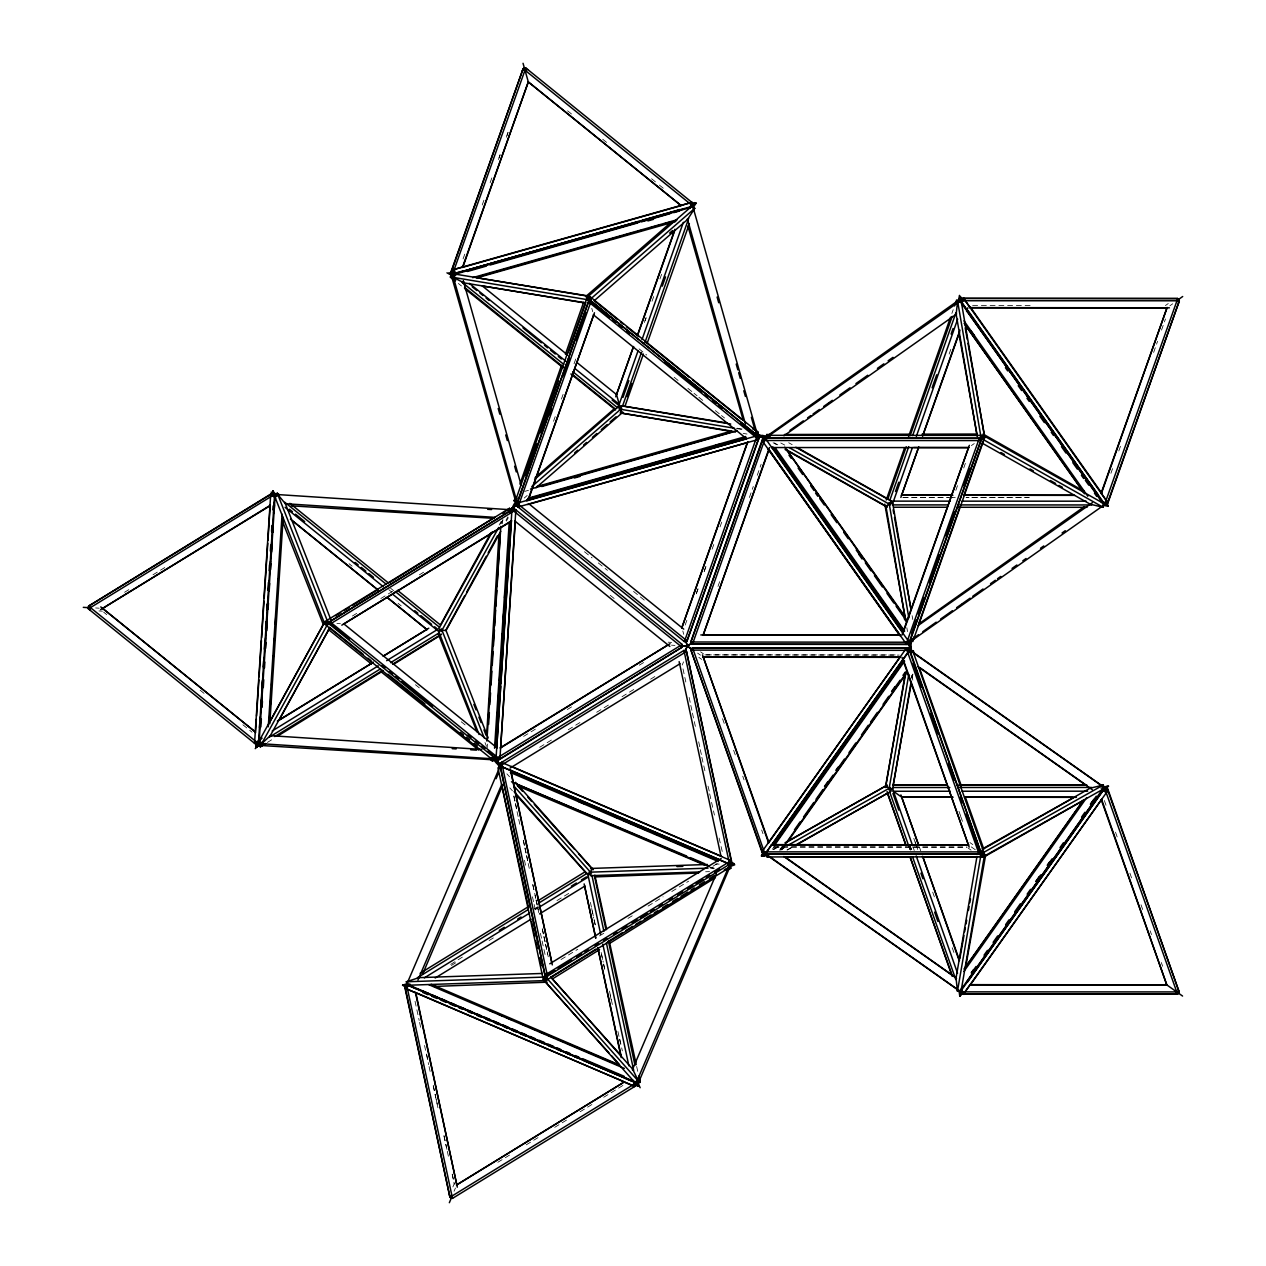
<?xml version="1.0" encoding="UTF-8"?>
<svg xmlns="http://www.w3.org/2000/svg" width="1266" height="1266" viewBox="0 0 1266 1266"><rect width="100%" height="100%" fill="white"/><g stroke="black" fill="none" stroke-linecap="round" stroke-linejoin="round"><path stroke-width="0.75" stroke-dasharray="5 3.75" d="M487.173 748.048L487.426 744.107M502.285 523.76L502.539 519.82M911.757 678.054L912.422 674.161M912.216 678.07L912.913 674.177M574.036 363.785L576.014 358.199M685.191 625.04L687.153 619.47M696.316 593.532L698.294 587.962M704.181 571.283L706.143 565.728M717.98 586.411L719.943 580.857M749.377 497.538L753.302 486.429M757.226 475.32L761.151 464.211M951.89 313.43L953.203 309.695M949.136 354.053L951.098 348.498M955.83 490.369L957.792 484.783M963.711 468.056L965.673 462.47M1110.915 473.31L1112.893 467.724M1118.796 450.997L1120.774 445.41M1153.627 352.454L1157.567 341.298M1161.508 330.141L1165.448 318.985M463.071 258.897L465.049 253.327M482.219 204.981L484.198 199.411M490.148 182.684L492.126 177.098M553.543 421.293L555.505 415.754M561.424 399.091L563.402 393.536M652.037 301.229L654.016 295.674M659.918 279.011L661.896 273.456M696.268 593.817L698.246 588.231M704.197 571.504L706.175 565.934M712.109 549.191L714.103 543.62M720.038 526.878L722.016 521.307M452.88 1186.954L454.257 1183.757L452.199 1174.152M454.051 1191.243L455.428 1188.046M682.184 665.046L683.561 661.833M499.2 524.979L501.083 521.545M505.973 520.294L507.84 516.86M500.592 524.029L502.491 520.611M501.194 523.285L503.077 519.867M506.447 521.086L508.331 517.667M772.529 849.059L774.792 845.846M780.204 849.106L782.467 845.894M780.805 849.17L783.084 845.941M781.249 849.866L783.527 846.653M781.866 849.913L784.145 846.701M524.235 498.044L527.194 495.465M1165.416 305.565L1168.249 303.555M971.402 445.585L974.25 443.575M1169.847 305.802L1172.696 303.793M535.455 908.972L538.81 906.883M450.696 964.391L462.375 957.128M489.103 940.543L495.781 936.397M267.363 742.446L272.412 739.328M124.559 592.282L131.253 588.168M153.012 574.78L164.722 567.579M352.407 616.02L359.101 611.905M380.86 598.517L392.571 591.317M419.347 574.843L426.041 570.729M523.633 736.385L535.391 729.153M567.326 709.498L574.052 705.368M534.838 909.89L538.192 907.833M639.33 665.172L646.04 661.058M539.68 747.288L551.422 740.056M568.244 729.754L579.907 722.57M596.666 712.267L608.408 705.067M622.017 696.711L636.893 687.565M650.582 679.177L657.307 675.047M534.474 908.782L537.828 906.725M451.392 965.452L458.086 961.305M556.977 900.585L568.703 893.385M561.028 959.533L577.771 949.263M599.514 935.89L606.161 931.823M627.968 918.42L634.772 914.258M648.05 906.092L663.099 896.834M671.787 891.517L688.625 881.183M717.236 863.618L709.957 868.049L713.913 867.954M497.823 1162.283L509.47 1155.146M526.26 1144.812L538.082 1137.564M554.714 1127.341L566.693 1119.999M580.144 1111.738L594.862 1102.67M603.708 1097.258L623.315 1085.199M773.605 849.597L778.701 846.701M780.125 850.135L786.93 846.274M787.452 850.024L794.257 846.163M773.02 849.533L778.163 846.653M780.394 849.439L785.537 846.543M779.524 850.072L786.376 846.21M786.914 849.977L792.041 847.065M524.678 491.398L528.46 490.306M715.274 864.203L719.183 864.077M705.637 871.768L709.546 871.625M902.832 497.427L948.281 497.443M950.244 497.443L956.178 497.443M1029.274 497.459L966.053 497.443L1028.894 497.57M706.444 654.886L898.069 654.933M774.001 847.065L966.781 847.112M972.62 305.359L1033.736 305.423M903.244 497.427L952.333 497.491M704.877 654.886L899.24 655.108M773.985 846.891L967.192 847.112M668.179 642.194L671.645 642.416M95.662 607.965L99.144 608.186M336.898 623.473L340.38 623.695M671.471 645.169L674.952 645.407M98.97 610.94L102.435 611.161M737.113 428.209L742.889 429.158M736.495 428.573L742.287 429.538M743.174 433.399L747.019 434.048M709.704 867.226L713.328 868.761M710.653 867.068L714.277 868.618M780.79 443.005L784.762 445.094M773.115 442.736L776.533 444.667M788.702 442.72L792.152 444.667M774.365 442.91L777.783 444.825M700.62 651.863L703.469 653.873M969.978 842.602L972.81 844.612M697.613 653.114L700.446 655.123M971.228 846.875L975.485 849.882M698.848 657.37L701.696 659.396M968.205 848.109L971.054 850.135M458.371 283.473L461.457 285.958M567.595 110.822L572.169 114.526M602.711 139.228L607.395 143.042M651.563 178.743L657.671 183.681M659.38 185.105L663.97 188.808M639.061 348.862L646.657 355.018M674.177 377.268L678.75 380.971M687.913 388.377L692.502 392.08M694.021 393.315L697.075 395.783M698.864 397.255L703.469 400.99M715.401 410.611L719.974 414.314M721.493 415.549L724.548 418.017M584.496 551.754L592.077 557.863M598.296 562.911L607.49 570.349M633.554 591.444L645.818 601.366M610.244 595.321L616.368 600.29M390.561 588.215L393.615 590.684M388.789 589.655L391.843 592.14M349.068 563.702L352.138 566.171M398.125 603.391L401.195 605.876M415.438 684.716L420.011 688.419M461.235 721.778L465.809 725.481M103.654 612.143L106.724 614.627M200.155 690.207L204.728 693.926M242.898 724.801L252.061 732.207M506.906 773.842L509.518 776.738M509.787 787.848L512.413 790.791M485.005 742.572L486.46 746.228M960.783 816.665L962.761 822.235M919.353 846.986L920.667 850.705M915.191 842.017L917.818 849.423M910.143 846.005L911.457 849.723M909.273 846.384L910.602 850.103L909.162 846.432M908.592 845.783L909.906 849.486L908.64 845.751M910.238 845.973L911.552 849.676M1104.363 800.539L1106.99 807.977M1115.504 832.189L1118.115 839.643M1129.905 873.16L1131.867 878.746M1141.03 904.81L1142.992 910.396M1150.193 930.874L1151.506 934.593M1161.318 962.524L1162.631 966.259M911.203 675.411L913.815 682.865M958.979 811.348L961.606 818.785M913.799 838.345L915.745 843.9M916.394 845.751L917.708 849.47M932.694 892.119L935.305 899.525M952.254 947.743L954.2 953.298M722.554 718.724L724.516 724.279M733.631 750.247L735.593 755.802M742.762 776.2L744.06 779.903M761.657 829.974L762.971 833.677M591.776 308.318L592.725 311.673M682.817 630.99L683.767 634.345M636.656 1066.478L637.922 1072.27M524.472 860.31L525.738 866.071M532.448 896.819L533.714 902.595M534.141 904.51L535.391 910.27M540.44 933.327L541.69 939.103M542.117 941.018L545.06 954.469M683.007 668.891L685.824 681.994M689.147 697.439L690.397 703.216M690.809 705.415L692.043 710.938M692.439 713.106L695.366 726.368M698.674 741.797L699.924 747.589M700.24 749.63L701.586 755.311M701.87 757.321L704.893 770.741M708.026 786.154L709.466 791.962M709.672 793.845L714.435 815.114M719.104 838.045L722.316 851.765M591.697 908.466L593.738 918.087M594.15 920.002L595.384 925.763M601.54 954.611L603.17 962.287M603.581 964.217L604.816 969.978M610.149 994.981L611.383 1000.741M617.935 1031.505L619.169 1037.265M619.58 1039.18L620.815 1044.956M590.415 902.357L593.722 917.787M594.134 919.717L595.384 925.493M601.192 952.507L603.265 962.16M603.676 964.091L604.911 969.867M609.484 991.088L612.791 1006.517M619.834 1039.323L622.334 1050.891M513.933 795.871L515.167 801.647M515.579 803.578L516.813 809.37M523.396 840.26L524.646 846.052M525.058 847.983L526.292 853.775M526.703 855.705L527.938 861.497M532.875 884.665L534.11 890.457M535.755 898.18L534.521 892.388L535.645 898.085M536.167 900.11L538.224 909.763M542.354 929.07L543.589 934.862M544 936.793L545.235 942.584M545.646 944.515L547.703 954.153M513.774 796.267L515.009 802.027M515.42 803.957L516.655 809.718M517.066 811.633L518.3 817.393M518.728 819.324L519.962 825.084M523.254 840.45L524.504 846.21M524.915 848.141L526.15 853.901M526.561 855.816L527.795 861.576M528.207 863.507L529.457 869.267M532.749 884.633L533.999 890.394M536.056 899.999L537.29 905.76M537.702 907.69L538.952 913.451M542.244 928.817L543.494 934.577M543.905 936.508L545.14 942.268M545.551 944.183L546.785 949.943M547.197 951.874L548.447 957.634M426.753 1054.815L427.987 1060.607M433.336 1085.706L435.805 1097.29M436.216 1099.22L437.45 1105.012M444.05 1135.903L446.93 1149.417M447.341 1151.348L448.575 1157.14M452.279 1174.516L454.352 1184.169M415.042 1001.264L419.173 1020.475M419.584 1022.39L420.818 1028.15M424.537 1045.447L428.668 1064.659M429.079 1066.573L430.313 1072.334M433.209 1085.785L438.163 1108.842M443.939 1135.729L446.407 1147.249M912.106 615.672L912.802 619.517M906.836 627.746L907.5 631.592M500.133 154.879L498.155 160.466L500.038 154.784M508.03 132.534L506.052 138.121L507.967 132.487M646.024 317.798L644.062 323.352L646.119 317.877M914.226 850.451L912.913 846.732L914.274 850.404"/><path stroke-width="1.5" d="M1178.551 303.033L1178.551 299.662M1178.33 989.664L1178.33 993.05L1182.571 996.057M259.514 727.665L259.989 719.816M260.828 706.08L261.192 700.193M261.92 688.419L262.394 680.57M263.249 666.834L263.597 660.947M264.325 649.173L264.689 643.286M265.528 629.55L266.018 621.701M266.73 609.927L267.094 604.04M267.933 590.304L268.424 582.455M269.152 570.681L269.5 564.794M270.354 551.058L270.718 545.171M271.557 531.435L271.921 525.548M272.886 509.85L273.124 505.925M259.894 742.651L259.72 745.405L258.422 745.326L494.595 759.901L494.753 757.147L495.322 758.571L492.553 761.167L489.483 758.714M260.859 726.937L261.35 719.072M262.062 707.283L262.426 701.38M263.281 687.628L263.755 679.763M264.483 667.973L264.847 662.071M265.686 648.319L266.05 642.416M266.778 630.626L267.253 622.761M268.107 609.009L268.455 603.107M269.183 591.317L269.674 583.452M270.513 569.7L270.877 563.797M271.604 552.008L272.079 544.143M272.807 532.353L273.282 524.488M274.01 512.698L274.5 504.833M269.389 720.765L269.737 714.847M270.354 705.004L270.956 695.161M271.557 685.302L272.048 677.437M272.76 665.615L273.377 655.772M274.089 643.951L274.453 638.032M275.308 624.249L275.782 616.368M276.637 602.584L276.874 598.644M277.84 582.898L278.093 578.958M486.666 734.992L498.978 534.442M488.629 724.405L489.356 712.6M489.831 704.719L490.559 692.898M491.05 685.017L491.888 671.233M492.252 665.33L493.107 651.531M493.471 645.628L494.436 629.867M494.674 625.926L495.639 610.18M495.876 606.24L496.842 590.478M497.095 586.538L500.355 533.366M495.607 743.395L496.335 731.606M496.937 721.778L497.538 711.951M498.139 702.124L498.741 692.296M499.469 680.507L499.943 672.642M500.671 660.852L501.162 652.987M502.001 639.235L502.365 633.332M503.203 619.58L503.567 613.678M504.533 597.948L504.77 594.023M256.27 747.272L256.507 743.617L256.238 747.225L259.862 743.807L256.223 747.272M272.522 494.436L272.744 490.733M497.728 759.125L497.506 762.765L497.712 759.078M513.743 509.945L513.98 506.242L517.525 505.245M276.035 495.56L272.744 492.854L88.588 606.129L88.414 608.883L256.634 744.994L259.973 742.936M273.139 490.797L272.886 494.468L272.981 493.075L88.588 606.113L256.587 742.018L256.397 744.772L258.438 743.522L274.611 494.357L270.718 494.104L254.545 743.269L258.66 743.759L254.545 743.269M258.438 743.522L258.96 735.609M273.883 505.72L274.105 502.285M514.218 508.584L329.825 621.622L329.651 624.375L497.87 760.502L682.026 647.243L682.2 644.489L513.98 508.362L329.825 621.622L329.651 624.375L513.806 511.116L513.98 508.362M497.823 757.527L497.633 760.28L682.026 647.243L682.2 644.489L497.823 757.527L329.825 621.622M88.588 606.129L88.414 608.867L272.57 495.607L272.744 492.854M90.266 610.37L90.456 607.633M255.447 732.919L256.349 719.167M256.555 716.034L258.897 679.842M259.103 676.788L261.445 640.533M261.651 637.558L263.993 601.223M264.198 598.312L267.759 543.383M267.949 540.281L270.244 504.897M256.618 747.288L256.856 743.633M259.736 727.238L260.416 716.635M261.018 707.599L261.698 696.949M262.284 687.944L262.98 677.247M263.565 668.29L264.246 657.56M264.768 649.68L265.528 637.874M266.034 629.993L266.81 618.172M267.316 610.307L268.091 598.486M268.598 590.605L269.231 580.762M269.88 570.919L270.513 561.075M271.146 551.232L271.794 541.373M272.364 532.701L273.06 521.687M273.63 513.062L274.152 505.197M495.164 758.951L259.039 743.569L275.213 494.405L276.51 494.484M268.281 726.826L282.081 514.17M269.785 723.772L283.173 517.383M486.872 741.069L500.798 526.434M493.867 758.872L494.041 756.119L495.908 757.606L493.139 760.201L324.887 624.265L274.469 495.734L277.254 493.154L279.106 494.658L275.038 497.158M494.563 748.253L509.217 522.272M495.94 747.177L510.578 521.545M496.003 758.999L511.955 509.612L516.069 510.087M496.683 748.428L500.719 686.409M500.893 683.545L511.48 520.405M514.123 509.961L514.376 506.289L510.689 509.739L508.742 509.612L509.486 508.283L511.891 511.195M498.092 759.141L497.855 762.781L494.658 758.92M515.848 509.866L499.896 759.252L495.781 758.777M500.671 747.478L515.373 520.658M766.231 438.289L766.753 434.539L770.693 434.523M959.818 296.466L961.938 299.441L959.865 296.481L959.169 301.403L959.913 296.45M958.726 300.406L959.438 295.389M910.191 646.119L910.887 651.12L910.95 641.166M766.658 439.08L767.196 435.33L983.096 435.393L1103.746 503.551L1103.208 507.318L1090.248 504.2M890.599 504.897L891.137 501.13L795.839 447.294M956.178 314.332L957.587 301.086L961.305 301.846L984.679 437.656L912.802 641.545L909.083 640.802M980.707 435.393L980.169 439.144L983.888 439.903M1103.208 507.318L982.558 439.16L983.096 435.393M885.63 787.42L905.475 672.278M908.798 674.398L888.922 789.762L892.641 789.019L911.077 681.947M976.988 856.433L955.783 979.536L912.564 856.86M909.051 651.499L912.77 650.756L984.584 854.597L961.179 990.518L957.46 991.262L980.865 855.357L966.29 813.975M885.361 787.484L905.57 674.208M913.055 652.259L913.324 650.771L909.621 651.515M893.116 785.173L911.172 683.925M959.818 958.742L963.964 935.574M964.645 931.713L965.341 927.851M966.021 923.99L966.718 920.129M968.427 910.476L969.123 906.614M969.819 902.753L970.5 898.892M965.642 967.224L985.739 854.566M517.446 502.57L514.091 500.83L515.389 497.127M519.93 484.134L561.518 365.368M565.427 354.227L583.626 302.273M525.374 475.747L536.467 444.081M540.376 432.893L558.638 380.734M568.434 352.787L585.398 304.346M627.002 396.606L631.576 383.551M451.044 272.633L523.127 68.68L525.786 67.937L694.005 204.063L693.214 206.326L691.916 202.323L451.598 270.133L452.911 274.136L692.977 206.089L693.768 203.826M462.802 267.284L528.302 81.926L524.994 70.184L527.637 69.44M687.533 219.493L694.781 208.32L691.41 206.564L587.187 297.257L515.294 501.146L518.664 502.903M516.401 505.735L588.484 301.783L591.143 301.039L759.125 436.928L687.042 640.881L684.384 641.625L516.164 505.498L588.5 301.783L591.143 301.039L759.363 437.166L687.042 640.881L684.384 641.625L756.467 437.688L759.125 436.928M549.681 414.931L551.644 409.345M563.481 375.796L569.384 359.022M575.967 340.396L585.81 312.449M694.781 208.32L590.557 299.013L589.766 301.261L586.395 299.52L588.342 296.26L591.697 298.016L589.766 301.261L588.405 296.402M528.159 500.387L593.659 315.028M615.719 396.796L633.475 346.536M637.431 335.363L674.92 229.273M534.616 479.45L618.409 406.544L638.08 350.714M642.02 339.557L683.355 222.325M622.967 397.397L628.854 380.718M662.276 286.163L665.552 276.89M689.796 208.289L691.109 204.586L695.952 203.225L693.325 207.561M641.514 352.296L622.555 406.038L620.087 407.415L617.254 407.541L572.881 371.745M644.774 343.039L687.897 220.743M624.993 406.212L643.381 354.053M647.322 342.864L689.384 223.607M681.741 628.031L747.526 441.897M763.303 438.068L979.314 438.305L980.897 440.568L908.45 644.473L692.455 644.236L690.856 641.989L762.844 438.258L979.314 438.305L980.897 440.568L908.909 644.283L692.439 644.236L690.856 641.989L762.638 439.919M762.844 438.258L764.427 440.505L692.439 644.236L693.246 641.989M703.057 635.342L769.427 447.547M886.232 500.007L904.62 447.768M908.561 436.58L950.576 317.165M954.517 305.961L956.621 299.979L960.34 300.722M887.814 499.01L906.219 446.835M910.159 435.646L952.206 316.389M889.792 500.387L908.735 446.645M912.659 435.52L955.925 312.829L977.083 435.82M967.082 310.028L960.498 300.738L961.29 298.475L1177.76 298.539L1179.358 300.786L1107.37 504.517L1103.43 504.517M895.473 491.509L898.749 482.235M932.124 387.792L936.698 374.815M951.098 334.082L953.061 328.527M961.574 304.441L962.888 300.738L961.29 298.475M911.14 610.37L892.72 503.393L912.406 447.563M916.331 436.39L957.666 319.159M900.854 497.427L918.594 447.23M922.534 436.074L959.992 330.094M966.559 311.499L967.873 307.78M903.133 632.747L968.553 447.594L913.593 447.531M911.852 632.953L916.457 619.913M918.42 614.311L924.338 597.552M929.592 582.645L939.451 554.682M946.018 536.056L954.548 511.828M963.743 485.733L969.661 468.974M957.587 301.086L980.96 436.897L980.169 439.144L982.558 439.16M912.802 640.454L914.115 636.735M918.689 623.742L959.818 506.827M963.743 495.686L982.685 441.866M1101.578 492.98L1166.999 307.812L970.69 307.606M450.807 272.396L523.127 68.68L525.786 67.937L453.465 271.636L450.807 272.396L454.098 275.102M528.302 81.926L462.565 267.063L451.614 270.149L452.373 272.253M516.164 505.498L518.823 504.738L591.143 301.039M527.795 500.545L594.45 312.765M616.384 394.929L633.538 346.599M637.51 335.443L674.462 231.33M681.883 627.635L747.605 442.514M769.048 449.62L703.216 634.946L899.952 634.994M960.435 302.004L961.749 298.301L1177.76 298.539L1179.342 300.786L1106.911 504.707L1104.522 504.707L1097.97 495.402M918.784 446.993L901.661 495.18L952.807 495.196M922.74 435.868L959.612 332.088M901.898 635.168L969.345 445.347M908.45 644.473L906.867 642.226L979.314 438.305M1101.009 493.534L1167.141 307.432M1106.911 504.707L1105.313 502.46L1177.76 298.539M545.06 978.824L544.396 980.422L546.406 975.643M638.586 1082.398L638.08 1083.601L730.387 865.738L729.896 866.941M639.599 1080.009L640.121 1082.335L636.561 1083.664M730.909 868.065L728.868 869.331L730.909 868.065L729.374 864.599L727.855 864.662M496.098 778.717L498.408 773.241M422.844 973.681L502.919 784.698M729.026 866.086L729.548 864.9L636.355 1082.398L406.813 984.125L407.32 982.922M499.5 767.813L500.007 766.61L406.813 984.125M409.345 985.201L409.868 983.998L407.826 985.249L406.307 981.783L418.967 977.653M592.061 868.397L589.703 873.951L587.915 874.6L514.107 791.567M636.355 1082.398L636.861 1081.196M729.865 864.124L500.054 765.977L501.874 762.259M405.041 988.271L406.861 984.537L405.041 988.255L634.867 1086.402M449.351 1202.7L451.392 1197.921M636.402 1082.81L634.582 1086.544L624.122 1082.05M731.4 860.532L729.58 864.267L719.135 859.772M405.326 988.129L406.101 986.325L402.715 984.869M417.938 980.042L501.89 784.129M632.399 1069.723L716.35 873.793M270.149 721.478L323.052 624.818M257.868 743.917L260.29 746.829L262.315 745.563M279.042 720.227L329.761 627.588M440.663 624.581L490.86 532.875M445.98 629.867L464.733 595.621M466.6 592.203L486.286 556.249M488.17 552.815L497.538 535.692M509.486 508.283L325.077 621.511L258.486 742.145L260.907 745.073L262.948 743.822L259.229 740.816L262.109 738.125M260.907 745.073L327.483 624.439L329.524 623.188L327.103 620.261M329.872 627.73L269.579 736.986L380.544 668.844M492.221 531.91L438.827 628.648L441.248 631.576L498.709 527.463M488.201 737.983L446.043 630.5L500.782 531.34M691.632 206.912L694.195 202.592M455.285 281.005L450.348 277.017L452.294 273.757M455.713 280.34L452.215 278.52L454.146 275.26L451.503 276.02L451.139 274.769M514.407 506.337L516.987 502.016L514.392 506.368L517.921 505.308M453.829 273.883L455.697 275.387L455.333 274.136L452.864 275.513L453.75 278.647L451.883 277.143L453.829 273.883L589.845 296.513L758.176 432.323L756.245 435.583M455.333 274.136L453.75 278.647M563.702 364.339L462.406 282.603L463.372 280.989L521.275 485.527M451.883 277.143L587.899 299.757L589.845 296.513M513.126 505.83L515.721 501.463M740.531 422.907L754.378 434.08L756.324 430.82L752.827 429M907.627 649.141L909.779 646.135L907.659 643.128M1106.041 789.145L1108.193 786.139L1103.256 787.088M762.449 852.065L690.951 650.091L692.534 647.844L909.004 647.891L980.723 851.907L979.124 854.154L762.67 854.107L690.951 650.091L692.549 647.844L908.561 648.081L980.723 851.907L979.124 854.154L765.075 853.917M771.643 845.229L909.795 650.138L906.614 647.891L761.879 851.844L765.487 853.917M768.415 843.029L899.794 657.513M762.67 854.107L764.253 851.86L692.534 647.844M773.115 845.055L903.576 660.393M775.995 841.89L795.27 814.592M797.533 811.379L849.708 737.492M851.971 734.28L871.245 706.982M873.508 703.769L901.867 663.621M774.159 845.799L904.62 661.137M824.53 786.376L827.932 781.549M835.892 770.282L838.171 767.069M891.596 691.442L894.999 686.615M902.959 675.364L905.237 672.135M794.447 829.847L800.128 821.808M803.53 816.981L813.753 802.502M816.032 799.273L822.837 789.62M825.115 786.408L833.075 775.14M836.478 770.314L844.438 759.046M848.98 752.621L855.8 742.952M861.481 734.913L868.286 725.26M870.565 722.047L877.385 712.378M883.067 704.339L888.748 696.3M892.15 691.473L900.11 680.206M784.667 845.039L907.421 671.281M787.547 841.874L905.712 674.509M963.932 969.123L1083.285 800.207M965.388 967.525L1083.554 800.175M963.853 971.497L1086.608 797.738M971.275 972.858L973.538 969.645M1035.936 881.326L1039.339 876.515M1047.283 865.264L1049.546 862.051M1090.39 804.258L1093.792 799.432M971.576 972.858L976.118 966.433M984.046 955.197L987.448 950.37M993.114 942.347L997.655 935.922M1005.6 924.686L1009.002 919.86M1014.667 911.837L1020.333 903.797M1027.137 894.16L1030.54 889.349M1036.205 881.31L1040.747 874.885M1047.552 865.248L1052.093 858.823M1060.022 847.587L1063.424 842.776M1081.575 817.076L1084.978 812.25M1090.643 804.226L1096.309 796.187M767.354 855.436L766.31 854.677L959.85 991.262L1103.92 787.341L1102.86 786.582M966.971 981.641L1097.385 796.947M1105.012 787.911L960.277 991.864L961.084 994.127L1177.538 994.174L1179.137 991.927L1107.402 787.911L1103.477 787.911M967.54 982.052L1102.987 790.348L1105.376 790.348L1106.975 788.101L1179.137 991.927L1177.538 994.174L961.511 993.937C956.637 986.958 969.709 999.649 960.72 991.674M961.084 994.127L962.666 991.864L961.369 988.16M963.473 994.127L1108.193 790.158L1106.611 789.035M970.057 985.249L1102.053 798.83M1175.149 994.174L1176.731 991.927L1166.777 984.869L1101.198 799.637M690.951 650.091L906.962 650.328L908.561 648.081M908.102 649.173L910.222 646.166M766.658 851.86L771.643 844.818M959.739 996.025L961.875 993.019L959.739 995.978L959.074 990.946M962.318 993.035L960.214 995.994L959.486 991.025M965.056 991.864L970.057 984.821M522.336 70.943L524.456 68.317L523.048 63.3M88.509 607.49L90.63 604.879M255.226 748.633L258.913 745.168M324.887 624.265L327.672 621.685L277.254 493.154M326.755 625.768L329.524 623.188M503.108 513.569L507.444 509.533L509.866 512.445L510.04 509.692L511.337 509.787L275.213 494.405M261.635 743.728L270.307 735.657L481.76 749.44M479.086 734.502L438.653 631.402L441.423 628.822M491.271 758.698L494.041 756.119M585.572 296.703L671.898 221.582M669.619 233.134L672.578 230.554M594.308 300.628L688.688 218.496M535.075 477.662L614.152 408.855M514.091 500.83L517.066 498.234M531.815 486.571L620.609 409.298L619.201 404.281L574.827 368.485M574.717 452.753L577.66 450.174M583.579 445.046L586.522 442.467M592.425 437.34L596.856 433.478M601.287 429.617L607.189 424.49M610.149 421.91L616.051 416.783M621.638 411.925L620.482 412.922L730.292 430.836M536.056 487.758L622.888 412.194M984.22 436.264L979.995 439.286M767.022 436.026L765.962 436.786L959.011 299.963L957.951 300.722M955.83 302.226L956.89 301.466M767.449 436.833L766.405 437.577L959.976 301.086L1103.999 505.055L1102.939 505.814M958.932 301.846L959.976 301.086M905.522 620.039L885.978 506.495L889.254 504.137L789.889 447.99M910.412 640.454L918.483 634.741M911.473 640.802L910.428 641.545L1103.999 505.055M885.915 506.321L887.324 505.324M789.921 430.377L803.34 420.866M807.629 417.827L810.857 415.549M813.009 414.029L819.45 409.456M823.723 406.418L828.565 402.999M829.103 402.604L832.332 400.325M839.833 395.008L850.04 387.776M855.927 383.598L867.748 375.227M877.417 368.374L883.858 363.817M888.131 360.778L892.973 357.344M918.499 624.154L1084.345 506.622M922.772 631.702L936.223 622.16M940.511 619.121L952.364 610.734M956.653 607.68L961.495 604.246M962.033 603.866L970.104 598.153M972.779 596.254L983.017 589.006M990.534 583.673L995.377 580.239M997.529 578.72L1000.757 576.426M1012.056 568.418L1016.899 565M1022.801 560.806L1026.03 558.512M1040.541 548.225L1043.77 545.947M1062.063 532.97L1065.292 530.691M906.519 644.283L762.037 440.505L765.693 438.068M1104.965 504.517L960.498 300.738L964.138 298.301M1178.456 299.52L1182.697 296.513M906.06 644.473L909.716 642.036M1104.522 504.707L1108.161 502.27L1106.579 503.393M783.923 435.773L956.685 313.968M917.992 625.641L1092.368 502.697M595.859 949.152L550.773 977.162L621.274 1055.797M607.553 941.904L622.587 932.567M625.926 930.494L632.604 926.348M635.943 924.275L640.944 921.157M644.283 919.084L650.961 914.938M654.3 912.865L657.655 910.792M662.656 907.675L667.673 904.557M672.673 901.455L677.69 898.338M681.029 896.265L687.707 892.119M691.046 890.045L694.385 887.972M699.402 884.855L704.402 881.753M709.419 878.636L714.42 875.534M552.562 978.84L599.578 949.627M609.658 943.376L715.448 877.67M335.712 615.846L340.728 612.744M344.067 610.671L349.099 607.569M352.439 605.496L377.537 589.956M389.248 582.708L492.965 518.506M260.29 746.829L265.686 743.49M277.46 736.195L383.424 670.616M393.504 664.365L440.6 635.216M100.584 609.658L270.338 505.261M341.82 625.167L511.575 520.753M277.808 721.066L373.201 662.387M383.25 656.215L426.769 629.455L387.064 597.33L427.085 629.708M500.64 747.889L668.005 644.948M420.138 973.285L527.89 906.994M537.987 900.775L585.129 871.783M528.302 909.51L417.448 977.7L542.418 973.443M538.351 903.323L586.902 873.461L589.703 873.951L591.982 875.629L603.914 931.396M424.332 977.874L529.821 912.976M539.87 906.804L588.421 876.927M406.307 981.783L544.301 977.083L546.342 975.833L547.846 979.298L544.285 980.612M548.02 974.788L554.761 970.658M558.116 968.585L571.599 960.293M576.647 957.191L581.695 954.073M585.066 952.016L588.437 949.943M595.162 945.797L598.533 943.724M603.581 940.622L606.952 938.549M613.693 934.403L617.048 932.33M622.097 929.228L627.161 926.111M632.209 923.009L637.257 919.907M640.628 917.834L647.353 913.688M650.724 911.615L654.095 909.542M659.143 906.44L662.514 904.367M669.255 900.221L672.61 898.148M677.674 895.046L682.722 891.944M687.77 888.827L692.818 885.725M696.189 883.652L702.915 879.506M706.286 877.433L709.656 875.36M714.704 872.258L719.753 869.156M407.826 985.249L545.82 980.564L730.039 867.226L728.536 863.76M270.196 505.688L102.625 608.424L255.51 732.128L100.758 606.905M343.861 623.916L511.432 521.181M277.333 721.05L373.264 662.245M383.361 656.057L428.794 628.189M272.206 730.973L378.233 665.853M386.652 660.694L437.15 629.693M256.587 742.018L259.926 739.961M390.608 662.672L439.207 632.826M274.738 736.575L382.601 670.331M392.713 664.128L441.597 634.124M500.07 747.889L670.03 643.698M499.548 763.651L683.957 650.408L686.489 651.499L731.621 863.016L729.074 861.924L544.966 975.026L499.548 763.651L502.08 764.727L547.498 976.102L731.906 862.874L686.489 651.499L683.957 650.408L729.074 861.924M502.08 764.727L686.489 651.499M510.024 768.13L680 663.748M636.07 1081.306L636.893 1085.152L452.5 1198.38L449.952 1197.304L404.534 985.929L408.174 983.729M404.534 985.929L407.066 987.021L410.421 984.948M499.279 930.399L504.311 927.313M517.715 919.069L521.07 917.011M571.362 886.137L576.394 883.035M581.426 879.949L586.443 876.863M435.203 978.001L531.134 919.1M539.553 913.925L585.003 886.026M549.76 963.806L721.161 858.522M456.44 1185.055L624.47 1081.844M622.714 1082.952L456.804 1184.834L415.786 992.607L624.391 1081.924M406.101 986.325L404.819 985.787L449.952 1197.304L634.076 1084.202L636.608 1085.294L636.118 1082.952L406.576 984.679M788.876 840.925L886.96 785.221M767.718 856.987L770.108 856.987L767.718 856.987L767.196 853.237M797.659 844.232L887.798 793.038M983.302 849.011L1073.441 797.817M1103.382 785.062L1100.993 785.062L1103.382 785.062L1103.92 788.813M984.157 856.829L1082.224 801.125M784.999 842.792L887.229 785.173M766.563 853.189L767.101 856.94L769.475 856.94M788.085 845.245L889.175 788.259L890.773 789.398L889.713 792.025L908.64 845.751M795.475 845.134L891.042 791.266L890.52 787.515M982.226 849.043L1091.498 787.436L959.612 787.484M984.331 856.101L980.612 856.86L980.074 853.094L982.463 853.094L1103.129 785.094L1103.667 788.845L983.002 856.86L767.101 856.94M586.395 299.52L591.697 298.016M762.306 851.67L765.06 854.107L909.352 650.328L906.171 648.081M725.671 869.505L729.374 868.128M730.055 866.53L734.771 864.805M501.526 766.563L497.965 767.861L543.272 979.473L634.82 1082.446L638.38 1081.148L632.652 1069.137M407.256 983.54L402.541 985.296L405.927 986.657M724.294 869.837L730.039 867.226M542.782 977.13L546.342 975.833L546.833 978.175L638.38 1081.148M543.272 979.473L546.833 978.175M729.343 865.374L734.058 863.649L730.688 862.209M466.268 270.449L638.317 221.392M642.099 220.3L679.905 209.523M467.407 271.478L486.35 266.082M490.132 265.005L637.842 222.879M641.625 221.803L670.03 213.701M673.813 212.625L679.494 210.995M476.063 277.46L567.136 251.491M570.934 250.415L593.707 243.911M597.505 242.835L620.277 236.331M624.075 235.254L633.554 232.548M637.352 231.472L643.049 229.842M650.629 227.674L660.124 224.968M663.922 223.892L669.619 222.262M536.816 486.571L731.922 430.931M541.753 486.524L731.511 432.402M528.064 498.867L543.225 494.547M547.007 493.471L569.732 486.999M573.514 485.907L596.239 479.434M600.037 478.358L618.963 472.946M622.761 471.87L645.47 465.397M649.268 464.305L671.993 457.833M675.775 456.757L694.717 451.361M715.543 445.41L721.224 443.796M680.966 205.424L691.916 202.338L693.214 206.326M692.455 204.19L695.984 203.193M516.797 501.399L517.161 502.649L452.69 274.88L692.913 206.817L693.277 208.067M647.875 220.933L653.541 219.319M472.677 277.665L677.357 219.683M476.823 277.855L675.822 221.455M530.47 489.072L737.049 430.535M574.416 477.978L580.097 476.364M528.144 498.171L745.69 436.533M753.254 434.396L757.036 433.32L757.385 434.57L692.913 206.817M526.609 499.959L746.038 437.799M462.09 267.49L681.187 205.646L527.969 81.657L679.984 204.665M452.168 272.143L448.655 273.155L453.07 275.513M464.986 270.718L683.007 209.191M518.269 507.239L516.971 503.235L757.511 435.662M526.672 500.814L746.165 438.875M518.016 507.001L758.571 439.429L757.274 435.425M527.732 504.564L748.364 442.293M456.979 272.681L463.625 270.813M692.834 204.269L696.347 203.288M758.192 437.371L761.705 436.39L757.242 434.08L754.378 434.08M1090.168 788.196L1103.129 785.094M761.8 855.99L766.721 854.977M980.074 853.094L983.793 852.35L981.609 850.784M980.865 855.357L984.584 854.597M961.495 990.534L957.776 991.278L956.985 989.031L958.045 989.775M1103.683 787.183L1108.636 786.186M676.994 866.577L682.865 866.355M594.798 876.927L698.674 872.986M434.159 986.451L547.165 982.179M590.542 868.46L707.441 864.472M708.042 868.144L588.943 872.211L590.462 875.676L699.75 871.957M784.461 434.491L910.286 434.206M922.091 434.175L977.146 434.048M962.888 300.738L1179.342 300.786M969.851 307.78L1169.388 307.828M764.427 440.505L980.897 440.568M771.39 447.547L968.965 447.594M964.613 495.196L1072.824 495.212M891.137 501.13L950.244 501.162M962.065 501.162L1086.212 501.194M892.973 504.897L947.918 504.912M959.691 504.912L1091.577 504.96L982.321 443.227M893.638 507.239L946.905 507.255M958.758 507.27L1087.003 507.302M900.015 657.181L703.295 657.133L768.873 842.381M893.559 785.173L946.826 785.142M1086.924 785.094L958.678 785.142L1085.168 785.062M893.305 785.221L946.715 785.173M892.894 787.515L949.801 787.499M893.432 791.266L950.339 791.25M962.113 791.234L1087.684 791.187M893.163 791.108L901.693 797.153L952.855 797.169M964.66 797.169L1072.856 797.2M771.231 844.818L968.791 844.865M764.253 851.86L980.723 851.907M785.933 856.971L910.555 856.876M922.423 856.876L977.795 856.829M969.645 984.821L1167.205 984.869L970.057 984.647M962.666 991.864L1179.121 991.927M901.234 495.18L952.491 495.243M964.328 495.243L1074.723 495.37M1101.388 502.444L1105.313 502.46M700.81 634.946L899.936 635.168M690.856 641.989L906.867 642.226M702.867 657.133L900.015 657.355M1101.072 788.085L1106.975 788.101M901.693 797.153L952.744 797.216M964.518 797.232L1076.417 797.358M772.054 844.628L968.379 844.849L903.196 659.444M326.28 622.983L324.555 622.888L329.73 623.188M493.281 759.837L494.595 759.901M487.663 509.312L491.588 509.549M291.085 505.814L494.041 518.348M452.215 748.649L456.156 748.902M470.699 749.788L476.586 750.152M446.043 630.5L441.976 630.246L484.213 737.936M259.039 743.569L260.353 743.648M494.864 517.351L285.356 503.71L277.808 494.563M83.303 607.348L88.493 607.68M477.535 277.887L588.215 295.943M450.348 277.017L452.215 278.52M483.596 286.179L585.905 302.875M625.641 406.449L726.874 422.971M462.406 282.603L585.588 303.096M730.719 424.031L621.052 405.785L619.106 409.045L734.565 428.256M756.324 430.82L758.176 432.323M620.229 412.953L735.451 432.117M1104.648 504.517L1107.924 505.166M980.96 436.897L984.679 437.656M761.721 435.282L766.705 436.295M1103.303 505.292L1108.288 506.321M892.72 503.393L889.001 502.634L908.846 617.919M766.816 437.276L761.895 436.279L763.984 439.27M578.309 801.362L583.737 803.657M614.516 816.681L618.14 818.216M623.568 820.51L648.92 831.24M652.544 832.775L657.972 835.085M661.596 836.604L717.727 860.374M517.921 784.619L686.631 856.038M690.255 857.573L704.766 863.713M517.414 785.822L704.26 864.915M488.692 1010.126L494.136 1012.436M497.775 1013.971L503.203 1016.266M506.843 1017.801L512.287 1020.111M521.355 1023.941L526.798 1026.251M530.422 1027.786L535.866 1030.097M539.49 1031.632L544.934 1033.926M548.558 1035.461L554.002 1037.772M557.626 1039.307L563.069 1041.601M566.709 1043.137L619.311 1065.418M423.145 991.199L428.573 993.493M432.197 995.029L437.625 997.339M441.248 998.858L446.676 1001.169M450.3 1002.704L455.728 1004.998M459.352 1006.533L464.78 1008.828M468.404 1010.363L472.028 1011.898M477.456 1014.193L481.08 1015.728M484.688 1017.263L490.132 1019.557M493.756 1021.092L499.184 1023.387M502.808 1024.922L508.236 1027.217M511.86 1028.752L517.288 1031.046M520.912 1032.581L526.34 1034.892M529.963 1036.411L535.391 1038.721M539.015 1040.256L544.443 1042.551M548.067 1044.086L553.495 1046.381M557.119 1047.916L560.743 1049.451M566.171 1051.745L569.795 1053.28M575.223 1055.575L578.847 1057.11M582.471 1058.645L624.106 1076.274M422.638 992.402L428.066 994.696M431.69 996.231L437.118 998.542M440.742 1000.061L446.17 1002.371M449.794 1003.906L455.222 1006.201M458.846 1007.736L462.47 1009.271M467.898 1011.566L471.522 1013.101M476.95 1015.395L480.574 1016.93M486.002 1019.225L489.625 1020.76M495.053 1023.055L498.677 1024.59M504.105 1026.884L507.729 1028.419M511.353 1029.954L516.781 1032.249M520.405 1033.784L525.833 1036.094M529.457 1037.614L534.885 1039.924M538.509 1041.459L543.937 1043.754M547.561 1045.289L552.989 1047.583M556.613 1049.118L562.041 1051.413M565.665 1052.948L571.093 1055.243M574.717 1056.778L578.34 1058.313M583.768 1060.607L623.6 1077.477M497.585 762.955L500.925 764.379M502.586 767.069L510.515 770.456M544.966 975.026L547.498 976.102L544.966 975.026L499.833 763.509M409.108 985.771L417.052 989.157M633.57 1081.876L636.118 1082.952M407.573 989.347L415.517 992.734M449.952 1197.304L452.5 1198.38L407.066 987.021M511.606 766.436L721.652 856.37M501.589 762.401L731.115 860.674M501.099 764.047L497.728 762.591L499.754 767.212M510.119 770.029L718.281 859.155M510.847 771.263L718.692 860.247M510.34 772.466L718.186 861.45M511.464 781.787L708.849 866.292M431.136 984.268L619.454 1064.912M428.81 984.695L624.375 1068.425M416.641 988.73L625.926 1078.347M625.657 1078.474L631.987 1081.196M635.69 1084.487L639.045 1085.927M446.961 272.839L451.456 275.165M587.187 297.257L590.557 299.013M618.409 406.544L621.764 408.285M785.094 449.493L887.308 507.239M983.049 434.048L1084.313 491.43M1000.995 452.516L1004.413 454.462M1030.002 468.958L1033.42 470.889M1050.479 480.558L1055.591 483.47M1059.009 485.4L1062.427 487.331M799.02 448.575L888.51 499.279M766.753 434.539L770.187 436.485M786.297 449.652L886.39 506.384M912.011 651.515L910.934 650.771L1104.189 787.31L1103.113 786.55M767.987 855.484L766.927 854.74L960.166 991.278L959.106 990.534M691.616 649.157L687.391 646.182L682.121 645.866L687.264 646.214L685.887 641.197M983.919 855.199L985.328 856.196M1100.993 785.062L1103.651 786.93M1103.92 787.341L910.381 650.756L911.425 651.499M920.113 667.799L1086.133 785.11M917.945 666.66L1092.289 789.699M887.213 787.104L885.63 785.98M979.916 853.031L984.173 856.038M784.983 856.94L952.602 975.374M783.828 856.496L956.558 978.396M1104.585 788.101L1107.766 790.348L1106.168 792.595L1102.987 790.348M983.888 854.946L985.47 856.069M691.647 649.11L687.422 646.135L685.95 641.182M982.732 854.977L984.141 855.974M885.883 785.917L889.175 788.259M958.789 990.518L959.85 991.262M983.904 855.246L985.312 856.259M329.445 627.319L363.326 654.49M367.931 658.193L371.017 660.662M387.966 674.256L424.917 703.896M460.333 732.302L463.419 734.771M466.489 737.239L469.575 739.708M474.196 743.411L477.282 745.88M328.432 629.534L371.381 663.985M380.575 671.36L478.754 750.089M594.355 300.881L617.349 319.38M620.419 321.833L623.489 324.302M626.543 326.77L638.808 336.645M646.483 342.801L689.4 377.331M692.47 379.8L741.528 419.268M587.899 299.757L609.753 317.402M612.839 319.887L615.909 322.371M618.995 324.856L622.065 327.324M626.686 331.059L629.756 333.544M665.141 362.092L702.076 391.874M705.146 394.359L708.216 396.844M712.837 400.562L715.923 403.047M718.993 405.531L722.063 408.016M469.259 283.331L565.649 361.079M464.511 287.335L564.525 368.01M572.216 374.214L615.292 408.965M464.543 288.442L563.18 367.789M570.887 373.976L615.577 409.931M523.127 68.68L691.109 204.586M588.484 301.783L756.467 437.688M593.343 314.759L746.639 438.796M481.966 285.657L567.659 355.018M576.758 362.361L616.51 394.549M453.465 271.636L455.317 273.139L454.257 269.389M472.234 286.828L476.839 290.563M479.925 293.047L482.995 295.548M486.065 298.032L489.135 300.517M522.969 327.894L541.421 342.817M544.491 345.301L547.561 347.802M550.647 350.286L555.252 354.021M558.322 356.506L561.408 358.99M612.143 400.056L618.283 405.025M528.666 503.646L683.735 629.139M518.823 504.738L687.042 640.881M513.806 511.116L682.026 647.243M514.787 520.975L669.856 646.451M289.867 503.346L388.282 582.851M397.508 590.304L440.552 625.087M386.051 584.085L284.803 502.285L331.186 620.514M395.214 591.491L439.571 627.319M272.57 495.607L275.624 498.092M289.392 509.217L292.446 511.701M295.5 514.17L304.679 521.592M355.145 562.436L358.215 564.905M361.269 567.39L365.858 571.093M368.912 573.577L373.502 577.28M414.789 610.703L417.843 613.171M420.913 615.656L431.611 624.312M434.665 626.781L437.735 629.265M285.103 507.35L383.376 586.744M392.587 594.181L438.653 631.402M292.414 520.753L377.901 589.924M290.436 519.139L377.948 589.956M343.529 623.647L496.842 747.684M327.672 621.685L349.511 639.33M381.81 665.425L384.88 667.91M389.485 671.629L392.571 674.113M395.641 676.598L398.711 679.082M401.797 681.567L432.545 706.412M467.914 734.992L470.984 737.477M475.605 741.211L478.675 743.696M481.745 746.18L484.815 748.665M487.901 751.149L492.506 754.868M517.335 785.474L522.542 791.282M527.748 797.089L531.657 801.457M534.268 804.369L574.653 849.423M578.562 853.775L592.899 869.774M516.37 795.19L586.142 873.049M544.633 981.103L608.978 1052.901M611.605 1055.828L619.485 1064.611M515.515 782.293L593.074 869.536M513.774 785.885L591.475 873.287M550.742 977.02L633.665 1070.276L606.398 942.933M271.209 492.11L273.361 494.674M493.693 759.837L496.952 763.746M272.681 490.733L275.893 494.658M325.077 621.511L327.483 624.439M966.971 311.199L1097.78 495.623M1018.228 385.719L1021.646 390.529M1039.845 416.197L1044.387 422.607M1051.223 432.228L1053.486 435.441M1061.446 446.661L1066.004 453.07M1072.824 462.691L1077.382 469.116M1085.342 480.336L1088.744 485.147M1094.441 493.17L1096.72 496.367M971.038 330.98L974.472 335.806M965.42 325.315L1083.949 492.411M786.629 449.62L905.143 616.716M788.987 455.19L791.266 458.403M798.102 468.04L802.66 474.481M810.636 485.717L814.054 490.543M819.751 498.582L824.308 505.007M831.145 514.645L836.842 522.684M843.678 532.321L848.236 538.746M856.212 549.998L859.63 554.809M865.327 562.848L871.024 570.887M874.442 575.698L882.434 586.949M886.991 593.374L893.828 603.012M896.106 606.224L904.082 617.476M773.922 448.022L853.537 560.268M855.816 563.481L887.672 608.376M889.935 611.589L903.592 630.832M970.262 307.78L963.695 298.491L1107.703 502.46L1101.151 493.154M908.118 643.16L910.254 646.166M970.278 306.989L1102.037 493.582M1106.12 503.362L1108.209 506.321M968.221 310.85L1098.397 495.228M1005.426 367.694L1007.689 370.906M1026.963 398.204L1029.242 401.417M1081.401 475.304L1083.664 478.516M963.98 320.868L1087.826 496.272M964.075 323.226L1084.503 493.803M784.762 447.23L907.469 621.02M815.526 493.044L817.789 496.256M858.696 554.192L862.099 559.018M904.146 618.552L906.409 621.764M775.393 448.069L904.668 631.164M773.21 447.215L903.623 631.908M771.785 446.724L902.911 632.399M765.234 438.258L909.257 642.226M769.317 449.952L899.715 634.646M768.177 449.161L899.968 635.817M960.34 296.497L962.445 299.504M449.462 1194.962L451.218 1197.842M638.096 1083.095L640.137 1087.716M636.877 1081.702L638.903 1086.291L636.845 1081.702M544.301 977.083L545.82 980.564M473.864 704.387L476.032 709.83M478.912 717.11L481.064 722.57M483.96 729.849L486.112 735.309M491.113 757.495L492.553 761.167M438.384 634.361L476.965 731.827M275.751 494.848L276.32 496.272M281.701 519.456L323.099 624.011M1105.376 790.348L1177.538 994.174M913.324 650.771L914.653 654.475M919.258 667.435L961.385 786.012M965.341 797.137L983.761 849.011M906.962 650.328L979.124 854.154M901.993 657.37L969.17 847.112M902.215 798.624L918.689 845.134M959.517 960.467L922.645 856.291L959.153 960.625M887.482 793.45L906.013 845.609M909.985 856.781L952.348 975.991M913.118 663.067L921.664 687.296M930.842 713.375L938.074 733.869M948.566 763.683L954.485 780.442M960.388 797.216L962.35 802.802M892.641 789.019L912.311 844.833M916.236 855.99L957.539 973.206M887.086 791.535L906.124 845.561M910.064 856.75L952.064 975.975M957.46 991.262L956.052 978.032M1101.61 799.447L1166.793 984.869M900.901 794.906L918.578 845.182M892.91 793.418L898.765 810.113M920.936 873.176L922.898 878.731M934.625 912.121L937.884 921.395M702.488 654.886L768.604 842.95M515.594 501.083L515.958 502.333L451.503 276.02M588.389 296.466L588.88 298.143L588.342 296.26M621.432 411.434L621.938 413.159M587.377 297.352L586.902 295.69L587.424 297.32M717.11 297.051L718.724 302.732M736.211 364.133L737.841 369.846M738.664 372.71L740.278 378.392M743.791 390.767L745.421 396.464M751.371 417.384L754.283 427.576M687.865 225.886L743.221 420.249M620.609 409.298L621.733 413.207L621.195 411.323M498.203 408.507L499.817 414.172M505.72 434.934L507.334 440.584M514.629 466.22L516.259 471.917M452.69 274.88L453.038 276.13M687.375 218.891L745.452 424.047M756.688 432.07L757.21 433.953M616.51 394.533L619.359 404.598M463.372 280.989L463.91 282.856L453.386 277.381L452.864 275.513M594.846 875.17L606.667 929.276M609.199 940.875L636.228 1064.548M638.76 1076.147L640.121 1082.335M502.206 786.961L528.666 908.054M531.609 921.521L534.964 936.887M535.803 940.733L537.48 948.424M539.585 958.03L541.262 965.721M679.146 661.627L720.94 856.053M594.403 875.74L606.003 929.893M608.487 941.493L634.978 1065.276M633.253 1080.357L634.076 1084.202M587.915 874.6L600.733 934.466M602.806 944.12L628.854 1065.782M584.148 883.905L595.669 937.948M597.742 947.601L621.21 1057.648M584.655 886.232L595.795 938.106M598.264 949.627L620.973 1055.29M510.784 770.329L551.802 962.556M510.435 770.06L552.293 964.898M415.422 992.338L457.295 1187.176M965.198 327.831L967.287 339.462M967.984 343.323L984.647 436.295M959.042 334.382L977.336 436.422M893.131 509.787L893.812 513.632M894.508 517.493L911.077 609.895M884.792 504.137L905.032 617.064M982.463 853.094L983.002 856.86M910.95 646.293L911.647 651.262M910.95 640.074L910.254 645.043L910.95 640.09M687.264 646.166L685.222 650.946L687.264 646.214M763.461 852.999L761.341 856.006L763.461 852.983M512.888 507.207L509.233 510.641L512.936 507.175M691.647 643.112L687.391 646.119L691.647 643.112M761.341 436.295L757.812 437.292L761.325 436.327M767.449 855.12L762.543 856.117L767.449 855.12M733.932 863.966L730.561 862.542L733.869 863.982M638.919 1086.244L635.548 1084.82L638.871 1086.26M760.344 435.52L755.881 433.225L760.391 435.551M763.493 439.223L761.372 436.232L763.54 439.239M499.532 767.481L498.171 764.411L499.516 767.449"/></g></svg>
